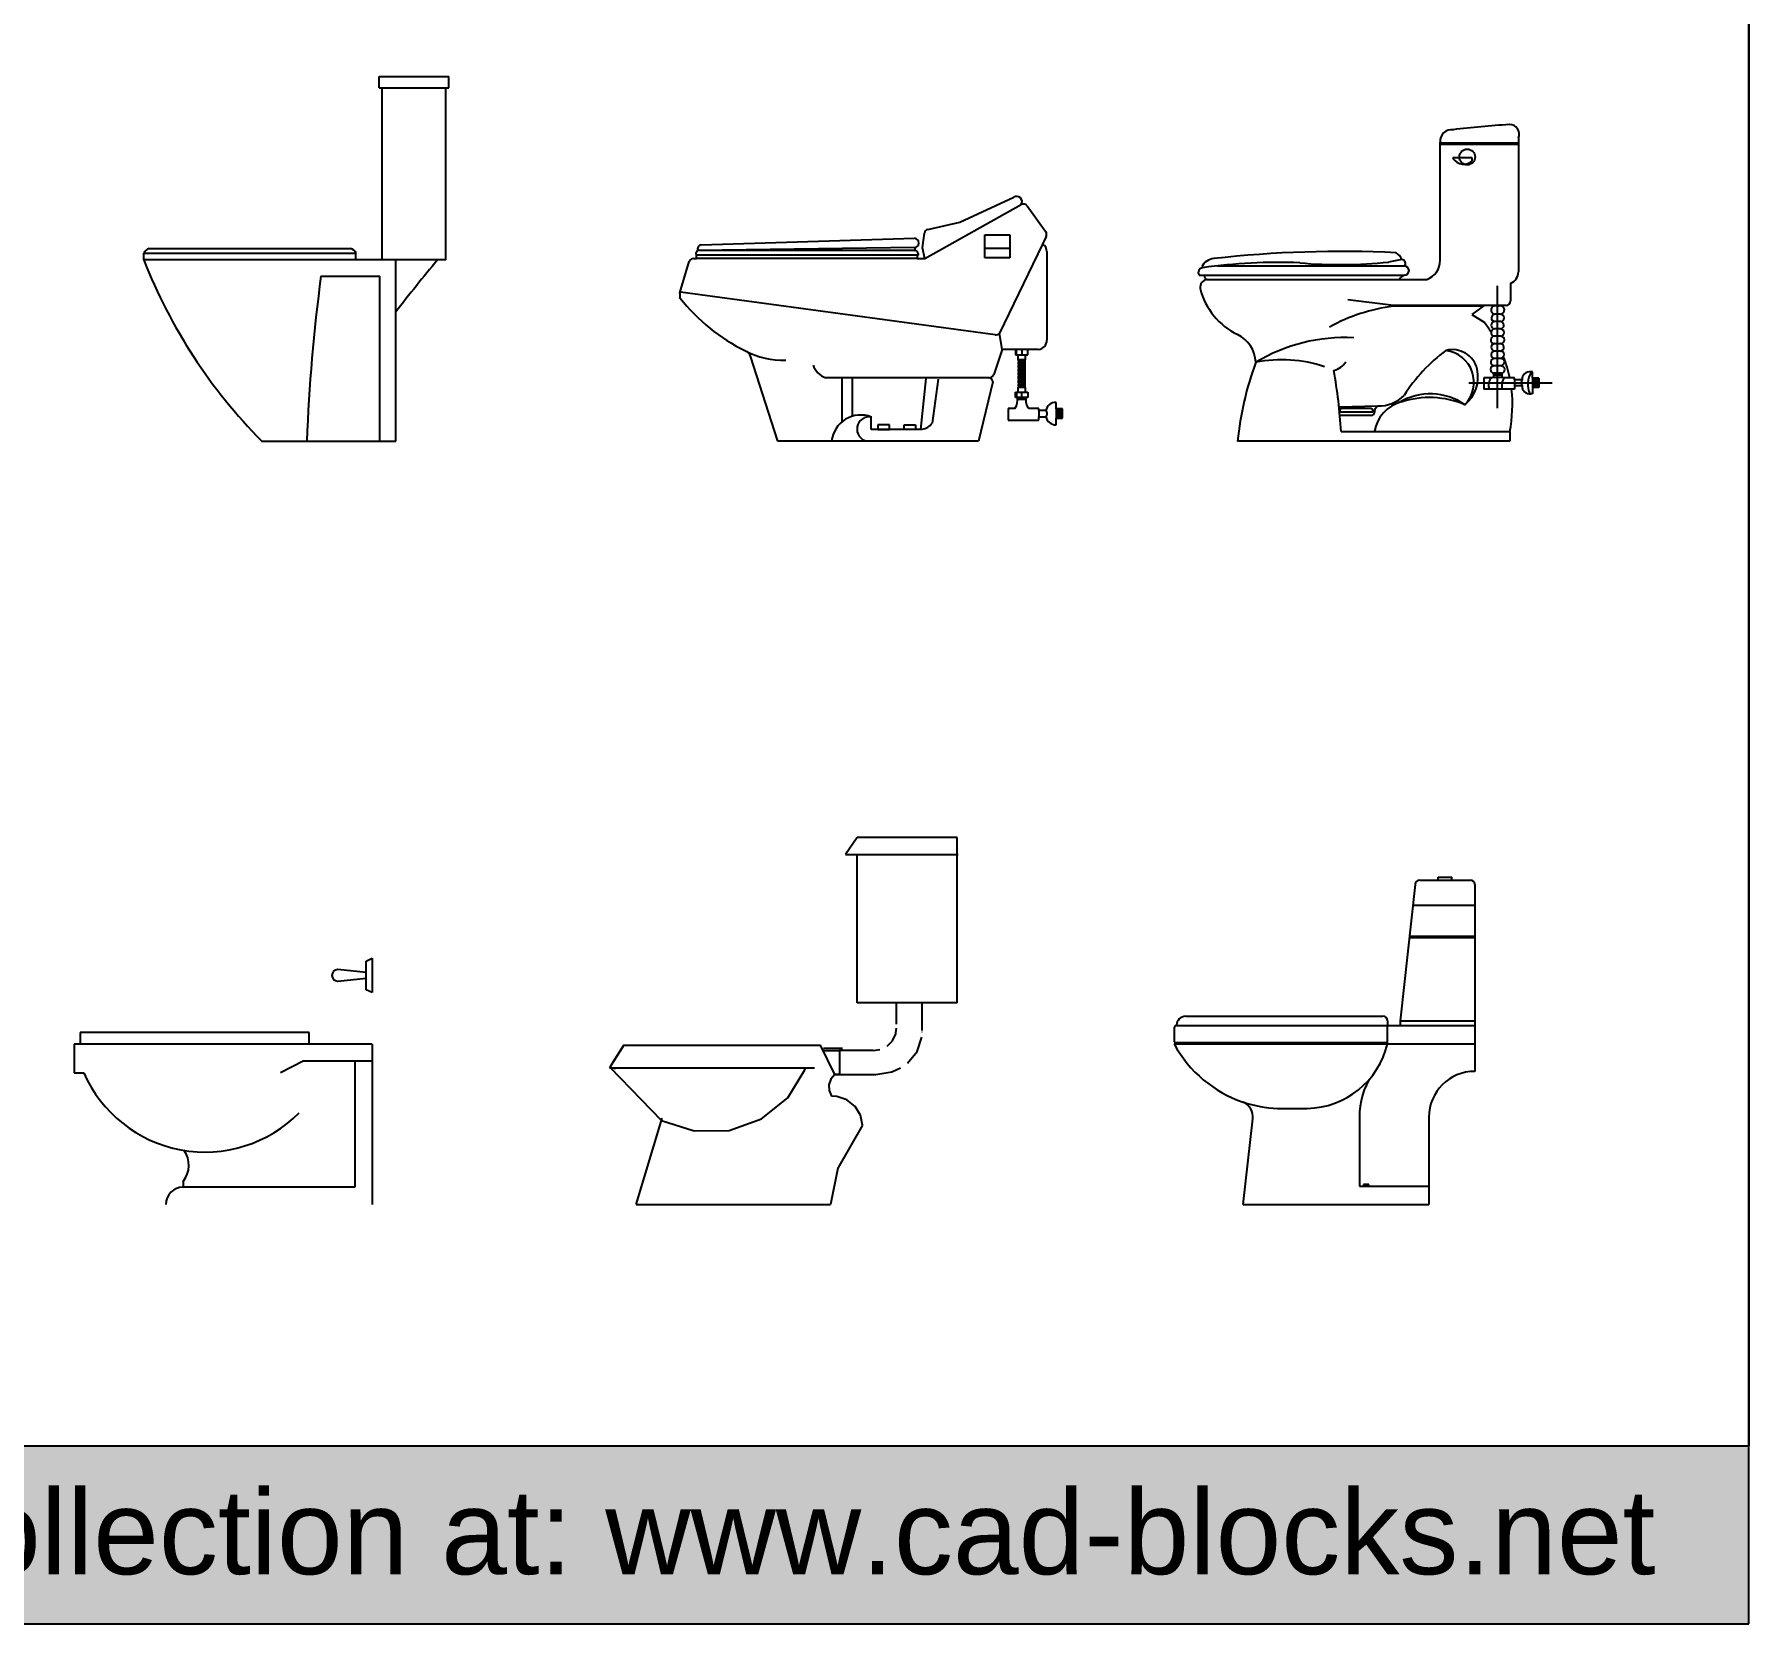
# Model space of a CAD drawing. Header units: millimetres. Extents: x 21526 to 38340, y 1344 to 14848.
# Drawn here: x 34604 to 38340, y 1344 to 4809 of the extents above; entities that cross this region are included whole.
import ezdxf

# ---------------------------------------------------------------- set-up
doc = ezdxf.new("R2010")
doc.units = ezdxf.units.MM
doc.linetypes.add('CENTER', pattern=[50.8, 31.75, -6.35, 6.35, -6.35])
doc.layers.add('www.cad-blocks.net', color=7, linetype='Continuous')
doc.styles.get("Standard").update_dxf_attribs({"font": 'arial.ttf'})

# ---------------------------------------------------------------- blocks, each defined once
blk = doc.blocks.new('A$C30E60ED7')
for p, q in [((0.5129, 0.77), (0.5129, 0.795)), ((0.5129, 0.795), (0.6648, 0.795)), ((0.6648, 0.77), (0.6648, 0.795)), ((0.5129, 0.77), (0.6648, 0.77)), ((0.5199, 0.395), (0.5199, 0.77)), ((0.6582, 0.395), (0.6582, 0.77)), ((0.0119, 0.42), (0.4508, 0.42)), ((0, 0.41), (0.4626, 0.41)), ((0, 0.395), (0, 0.41)), ((0.6582, 0.395), (0, 0.395)), ((0.4626, 0.395), (0.4626, 0.41)), ((0.5492, 0), (0.5492, 0.395)), ((0.3863, 0.36), (0.5142, 0.36)), ((0.5142, 0), (0.5142, 0.36)), ((0.257, 0), (0.5492, 0))]:
    blk.add_line(p, q)
for centre, radius, start, end in [((0.0182, 0.4005), 0.0205, 107.8731, 152.3324), ((0.4445, 0.4005), 0.0205, 27.6676, 72.1269), ((1.0989, 0.829), 1.1815, 201.5489, 224.557), ((3.8551, -2.2733), 4.1781, 140.3096, 142.3014), ((4.0013, -0.1297), 3.648, 172.2856, 177.9626)]:
    blk.add_arc(centre, radius, start, end)
blk = doc.blocks.new('A$C7EBE6C1C')
for p, q in [((0.575, 0.713), (0.605, 0.713)), ((0.575, 0.707), (0.575, 0.713)), ((0.605, 0.707), (0.605, 0.713)), ((0.525, 0.697), (0.4926, 0.4)), ((0.535, 0.707), (0.645, 0.707)), ((0.655, 0.697), (0.655, 0.4)), ((0.5201, 0.652), (0.655, 0.652)), ((0.5125, 0.582), (0.655, 0.582)), ((0.5128, 0.585), (0.655, 0.585)), ((0, 0.385), (0, 0.354)), ((0.005, 0.39), (0.655, 0.39)), ((0.025, 0.41), (0.455, 0.41)), ((0.465, 0.4), (0.465, 0.39)), ((0.465, 0.35), (0.465, 0.39)), ((0.4926, 0.4), (0.4926, 0.39)), ((0.4926, 0.4), (0.655, 0.4)), ((0.655, 0.4), (0.655, 0.39)), ((0.655, 0.39), (0.655, 0.29)), ((0.001, 0.353), (0.465, 0.353)), ((0.0014, 0.35), (0.655, 0.35)), ((0.225, 0.2092), (0.29, 0.2092)), ((0.555, 0.19), (0.555, 0)), ((0.15, 0), (0.1716, 0.1864)), ((0.4042, 0.1774), (0.4042, 0.04)), ((0.4042, 0.04), (0.555, 0.04)), ((0.4127, 0.0436), (0.4127, 0.04)), ((0.4242, 0.0436), (0.4127, 0.0436)), ((0.4127, 0.04), (0.4242, 0.04)), ((0.4242, 0.04), (0.4242, 0.0436)), ((0.15, 0), (0.555, 0))]:
    blk.add_line(p, q)
for centre, radius, start, end in [((0.535, 0.697), 0.01, 90, 180), ((0.645, 0.697), 0.01, 0, 90), ((0.005, 0.385), 0.005, 90, 180), ((0.025, 0.39), 0.02, 90, 180), ((0.455, 0.4), 0.01, 0, 90), ((0.001, 0.354), 0.001, 180, 270), ((0.0014, 0.349), 0.001, 90, 200.7792), ((0.2354, 0.4764), 0.2674, 208.539, 251.3714), ((0.2865, 0.3928), 0.1836, 271.1069, 346.5306), ((0.5767, 0.1896), 0.173, 151.6408, 184.0554), ((0.655, 0.19), 0.1, 90, 180), ((0.1353, 0.1897), 0.0364, 354.8072, 66.2226), ((0.2354, 0.4764), 0.2674, 251.3714, 267.7678)]:
    blk.add_arc(centre, radius, start, end)
blk = doc.blocks.new('A$C51ED5A24')
for p, q in [((0.6099, 0.4774), (0.7276, 0.5321)), ((0.5337, 0.3981), (0.744, 0.5156)), ((0.757, 0.5127), (0.7974, 0.4562)), ((0.5284, 0.4211), (0.5329, 0.4531)), ((0.5405, 0.4614), (0.6099, 0.4774)), ((0.6642, 0.4), (0.6642, 0.45)), ((0.6642, 0.45), (0.7192, 0.45)), ((0.7192, 0.45), (0.7192, 0.4)), ((0.5114, 0.4219), (0.0398, 0.4153)), ((0.5105, 0.4153), (0.0398, 0.4153)), ((0.0464, 0.428), (0.5115, 0.4422)), ((0.5337, 0.3981), (0.5284, 0.4211)), ((0.7192, 0.42), (0.6642, 0.42)), ((0.7903, 0.4294), (0.6966, 0.2354)), ((0.7983, 0.446), (0.7903, 0.4294)), ((0.8, 0.4132), (0.8, 0.2205)), ((0, 0.3233), (0.0198, 0.3916)), ((0.0292, 0.3981), (0.036, 0.3981)), ((0.5172, 0.4057), (0.036, 0.4057)), ((0.036, 0.3981), (0.036, 0.4057)), ((0.5172, 0.3981), (0.036, 0.3981)), ((0.5197, 0.4057), (0.5172, 0.4057)), ((0.5172, 0.4057), (0.5172, 0.3981)), ((0.5172, 0.3981), (0.5337, 0.3981)), ((0.7192, 0.4), (0.6642, 0.4)), ((0.6868, 0.232), (0.0009, 0.325)), ((0.7022, 0.2), (0.6966, 0.2354)), ((0.7022, 0.2), (0.684, 0.1453)), ((0.7809, 0.2), (0.7022, 0.2)), ((0.7586, 0.2), (0.7316, 0.2)), ((0.7316, 0.2), (0.7316, 0.188)), ((0.7316, 0.188), (0.7586, 0.188)), ((0.7335, 0.188), (0.7335, 0.2)), ((0.7371, 0.1775), (0.7371, 0.188)), ((0.7451, 0.2), (0.7451, 0.188)), ((0.7531, 0.1775), (0.7531, 0.188)), ((0.7586, 0.188), (0.7586, 0.2)), ((0.2133, 0), (0.1541, 0.1852)), ((0.7381, 0.1775), (0.7371, 0.1775)), ((0.7521, 0.1775), (0.7381, 0.1775)), ((0.7381, 0.1748), (0.7381, 0.1775)), ((0.7391, 0.1745), (0.7381, 0.1748)), ((0.7381, 0.1708), (0.7381, 0.1738)), ((0.7381, 0.1738), (0.7391, 0.1735)), ((0.7391, 0.1705), (0.7381, 0.1708)), ((0.7381, 0.1668), (0.7381, 0.1698)), ((0.7381, 0.1698), (0.7391, 0.1695)), ((0.7391, 0.1665), (0.7381, 0.1668)), ((0.7381, 0.1628), (0.7381, 0.1658)), ((0.7381, 0.1658), (0.7391, 0.1655)), ((0.7391, 0.1625), (0.7381, 0.1628)), ((0.7381, 0.1588), (0.7381, 0.1618)), ((0.7381, 0.1618), (0.7391, 0.1615)), ((0.7391, 0.1585), (0.7381, 0.1588)), ((0.7381, 0.1548), (0.7381, 0.1578)), ((0.7381, 0.1578), (0.7391, 0.1575)), ((0.7391, 0.1545), (0.7381, 0.1548)), ((0.7381, 0.1508), (0.7381, 0.1538)), ((0.7381, 0.1538), (0.7391, 0.1535)), ((0.7391, 0.1505), (0.7381, 0.1508)), ((0.7381, 0.1468), (0.7381, 0.1498)), ((0.7381, 0.1498), (0.7391, 0.1495)), ((0.7511, 0.172), (0.7391, 0.1745)), ((0.7391, 0.1735), (0.7391, 0.1745)), ((0.7511, 0.171), (0.7391, 0.1735)), ((0.7511, 0.168), (0.7391, 0.1705)), ((0.7391, 0.1695), (0.7391, 0.1705)), ((0.7511, 0.167), (0.7391, 0.1695)), ((0.7511, 0.164), (0.7391, 0.1665)), ((0.7391, 0.1655), (0.7391, 0.1665)), ((0.7511, 0.163), (0.7391, 0.1655)), ((0.7511, 0.16), (0.7391, 0.1625)), ((0.7391, 0.1615), (0.7391, 0.1625)), ((0.7511, 0.159), (0.7391, 0.1615)), ((0.7511, 0.156), (0.7391, 0.1585)), ((0.7391, 0.1575), (0.7391, 0.1585)), ((0.7511, 0.155), (0.7391, 0.1575)), ((0.7511, 0.152), (0.7391, 0.1545)), ((0.7391, 0.1535), (0.7391, 0.1545)), ((0.7511, 0.151), (0.7391, 0.1535)), ((0.7511, 0.148), (0.7391, 0.1505)), ((0.7391, 0.1495), (0.7391, 0.1505)), ((0.7511, 0.147), (0.7391, 0.1495)), ((0.7438, 0.1775), (0.7392, 0.1775)), ((0.7511, 0.175), (0.7392, 0.1775)), ((0.7511, 0.176), (0.7438, 0.1775)), ((0.7511, 0.175), (0.7511, 0.176)), ((0.7511, 0.176), (0.7521, 0.1758)), ((0.7521, 0.1748), (0.7511, 0.175)), ((0.7511, 0.171), (0.7511, 0.172)), ((0.7511, 0.172), (0.7521, 0.1718)), ((0.7521, 0.1708), (0.7511, 0.171)), ((0.7511, 0.167), (0.7511, 0.168)), ((0.7511, 0.168), (0.7521, 0.1678)), ((0.7521, 0.1668), (0.7511, 0.167)), ((0.7511, 0.163), (0.7511, 0.164)), ((0.7511, 0.164), (0.7521, 0.1638)), ((0.7521, 0.1628), (0.7511, 0.163)), ((0.7511, 0.159), (0.7511, 0.16)), ((0.7511, 0.16), (0.7521, 0.1598)), ((0.7521, 0.1588), (0.7511, 0.159)), ((0.7511, 0.155), (0.7511, 0.156)), ((0.7511, 0.156), (0.7521, 0.1558)), ((0.7521, 0.1548), (0.7511, 0.155)), ((0.7511, 0.151), (0.7511, 0.152)), ((0.7511, 0.152), (0.7521, 0.1518)), ((0.7521, 0.1508), (0.7511, 0.151)), ((0.7521, 0.1758), (0.7521, 0.1775)), ((0.7521, 0.1775), (0.7531, 0.1775)), ((0.7521, 0.1718), (0.7521, 0.1748)), ((0.7521, 0.1678), (0.7521, 0.1708)), ((0.7521, 0.1638), (0.7521, 0.1668)), ((0.7521, 0.1598), (0.7521, 0.1628)), ((0.7521, 0.1558), (0.7521, 0.1588)), ((0.7521, 0.1518), (0.7521, 0.1548)), ((0.7521, 0.1478), (0.7521, 0.1508)), ((0.6736, 0.138), (0.3179, 0.138)), ((0.3528, 0.1361), (0.3528, 0.0419)), ((0.3754, 0.1361), (0.3754, 0.0542)), ((0.5356, 0.1364), (0.5246, 0.0257)), ((0.563, 0.1354), (0.5495, 0.0392)), ((0.6822, 0.1291), (0.6509, 0)), ((0.7371, 0.1068), (0.7371, 0.1172)), ((0.7371, 0.1172), (0.7381, 0.1172)), ((0.7391, 0.1465), (0.7381, 0.1468)), ((0.7381, 0.1428), (0.7381, 0.1458)), ((0.7381, 0.1458), (0.7391, 0.1455)), ((0.7391, 0.1425), (0.7381, 0.1428)), ((0.7381, 0.1388), (0.7381, 0.1418)), ((0.7381, 0.1418), (0.7391, 0.1415)), ((0.7391, 0.1385), (0.7381, 0.1388)), ((0.7381, 0.1348), (0.7381, 0.1378)), ((0.7381, 0.1378), (0.7391, 0.1375)), ((0.7391, 0.1345), (0.7381, 0.1348)), ((0.7381, 0.1308), (0.7381, 0.1338)), ((0.7381, 0.1338), (0.7391, 0.1335)), ((0.7391, 0.1305), (0.7381, 0.1308)), ((0.7381, 0.1268), (0.7381, 0.1298)), ((0.7381, 0.1298), (0.7391, 0.1295)), ((0.7391, 0.1265), (0.7381, 0.1268)), ((0.7381, 0.1228), (0.7381, 0.1258)), ((0.7381, 0.1258), (0.7391, 0.1255)), ((0.7391, 0.1225), (0.7381, 0.1228)), ((0.7381, 0.1188), (0.7381, 0.1218)), ((0.7381, 0.1218), (0.7391, 0.1215)), ((0.7391, 0.1185), (0.7381, 0.1188)), ((0.7381, 0.1172), (0.7381, 0.1178)), ((0.7381, 0.1178), (0.7391, 0.1175)), ((0.7521, 0.1172), (0.7381, 0.1172)), ((0.7511, 0.144), (0.7391, 0.1465)), ((0.7391, 0.1455), (0.7391, 0.1465)), ((0.7511, 0.143), (0.7391, 0.1455)), ((0.7511, 0.14), (0.7391, 0.1425)), ((0.7391, 0.1415), (0.7391, 0.1425)), ((0.7511, 0.139), (0.7391, 0.1415)), ((0.7511, 0.136), (0.7391, 0.1385)), ((0.7391, 0.1375), (0.7391, 0.1385)), ((0.7511, 0.135), (0.7391, 0.1375)), ((0.7511, 0.132), (0.7391, 0.1345)), ((0.7391, 0.1335), (0.7391, 0.1345)), ((0.7511, 0.131), (0.7391, 0.1335)), ((0.7511, 0.128), (0.7391, 0.1305)), ((0.7391, 0.1295), (0.7391, 0.1305)), ((0.7511, 0.127), (0.7391, 0.1295)), ((0.7511, 0.124), (0.7391, 0.1265)), ((0.7391, 0.1255), (0.7391, 0.1265)), ((0.7511, 0.123), (0.7391, 0.1255)), ((0.7511, 0.12), (0.7391, 0.1225)), ((0.7391, 0.1215), (0.7391, 0.1225)), ((0.7511, 0.119), (0.7391, 0.1215)), ((0.7452, 0.1172), (0.7391, 0.1185)), ((0.7391, 0.1175), (0.7391, 0.1185)), ((0.7405, 0.1172), (0.7391, 0.1175)), ((0.7511, 0.147), (0.7511, 0.148)), ((0.7511, 0.148), (0.7521, 0.1478)), ((0.7521, 0.1468), (0.7511, 0.147)), ((0.7511, 0.143), (0.7511, 0.144)), ((0.7511, 0.144), (0.7521, 0.1438)), ((0.7521, 0.1428), (0.7511, 0.143)), ((0.7511, 0.139), (0.7511, 0.14)), ((0.7511, 0.14), (0.7521, 0.1398)), ((0.7521, 0.1388), (0.7511, 0.139)), ((0.7511, 0.135), (0.7511, 0.136)), ((0.7511, 0.136), (0.7521, 0.1358)), ((0.7521, 0.1348), (0.7511, 0.135)), ((0.7511, 0.131), (0.7511, 0.132)), ((0.7511, 0.132), (0.7521, 0.1318)), ((0.7521, 0.1308), (0.7511, 0.131)), ((0.7511, 0.127), (0.7511, 0.128)), ((0.7511, 0.128), (0.7521, 0.1278)), ((0.7521, 0.1268), (0.7511, 0.127)), ((0.7511, 0.123), (0.7511, 0.124)), ((0.7511, 0.124), (0.7521, 0.1238)), ((0.7521, 0.1228), (0.7511, 0.123)), ((0.7511, 0.119), (0.7511, 0.12)), ((0.7511, 0.12), (0.7521, 0.1198)), ((0.7521, 0.1188), (0.7511, 0.119)), ((0.7521, 0.1438), (0.7521, 0.1468)), ((0.7521, 0.1398), (0.7521, 0.1428)), ((0.7521, 0.1358), (0.7521, 0.1388)), ((0.7521, 0.1318), (0.7521, 0.1348)), ((0.7521, 0.1278), (0.7521, 0.1308)), ((0.7521, 0.1238), (0.7521, 0.1268)), ((0.7521, 0.1198), (0.7521, 0.1228)), ((0.7521, 0.1172), (0.7521, 0.1188)), ((0.7531, 0.1172), (0.7521, 0.1172)), ((0.7531, 0.1068), (0.7531, 0.1172)), ((0.7316, 0.0948), (0.7316, 0.1068)), ((0.7316, 0.1068), (0.7586, 0.1068)), ((0.7586, 0.0948), (0.7316, 0.0948)), ((0.7335, 0.1068), (0.7335, 0.0948)), ((0.7541, 0.0905), (0.7358, 0.0905)), ((0.7451, 0.0948), (0.7451, 0.1068)), ((0.7586, 0.1068), (0.7586, 0.0948)), ((0.82, 0.0702), (0.82, 0.0843)), ((0.4171, 0.0257), (0.4171, 0.0527)), ((0.7302, 0.0712), (0.7154, 0.0712)), ((0.7154, 0.0712), (0.7154, 0.046)), ((0.7154, 0.046), (0.7819, 0.046)), ((0.7819, 0.0712), (0.7599, 0.0712)), ((0.7819, 0.0667), (0.7819, 0.0712)), ((0.7819, 0.0667), (0.7819, 0.0533)), ((0.7975, 0.0667), (0.7819, 0.0667)), ((0.7819, 0.046), (0.7819, 0.0533)), ((0.7819, 0.0533), (0.7975, 0.0533)), ((0.82, 0.0702), (0.82, 0.0498)), ((0.8341, 0.0702), (0.82, 0.0702)), ((0.82, 0.0357), (0.82, 0.0498)), ((0.82, 0.0498), (0.8341, 0.0498)), ((0.8211, 0.0698), (0.8215, 0.0505)), ((0.8233, 0.07), (0.825, 0.05)), ((0.828, 0.0501), (0.8269, 0.0704)), ((0.8295, 0.0701), (0.8297, 0.0501)), ((0.8315, 0.0702), (0.8317, 0.0501)), ((0.8341, 0.0498), (0.8341, 0.0702)), ((0.6509, 0), (0.2133, 0)), ((0.5279, 0.0257), (0.4171, 0.0257)), ((0.4564, 0.0357), (0.4314, 0.0357)), ((0.4314, 0.0357), (0.4314, 0.0257)), ((0.4314, 0.0257), (0.4564, 0.0257)), ((0.4564, 0.0257), (0.4564, 0.0357)), ((0.4887, 0.0257), (0.4887, 0.0357)), ((0.4887, 0.0357), (0.5137, 0.0357)), ((0.5137, 0.0257), (0.4887, 0.0257)), ((0.5137, 0.0357), (0.5137, 0.0257))]:
    blk.add_line(p, q)
for centre, radius, start, end in [((0.7337, 0.5218), 0.012, 329.2636, 120.7365), ((0.7489, 0.5069), 0.01, 35.5595, 119.1916), ((0.5428, 0.4517), 0.01, 102.9817, 172.046), ((0.7893, 0.4504), 0.01, 334.2197, 35.5595), ((0.0405, 0.4095), 0.00587, 96.6662, 219.82), ((0.0466, 0.4198), 0.00815, 91.2587, 213.8089), ((0.5094, 0.4188), 0.00368, 287.7072, 55.7756), ((0.5117, 0.4072), 0.0082, 349.6137, 98.1604), ((0.5102, 0.432), 0.0103, 276.9176, 82.7999), ((0.7814, 0.4131), 0.0186, 0.4019, 61.3859), ((0.0292, 0.3881), 0.01, 90, 159.8899), ((-0.0759, 0.3177), 0.0761, 355.7534, 4.2466), ((0.3282, 0.5717), 0.4184, 218.3471, 243.7119), ((0.6893, 0.2406), 0.00893, 253.811, 324.7882), ((0.2247, 0.3499), 0.1738, 241.9099, 271.9837), ((0.1352, 0.1776), 0.0204, 21.962, 67.9676), ((0.7795, 0.2205), 0.0205, 274.0447, 0), ((0.3328, 0.1806), 0.0451, 199.0171, 250.7097), ((0.6736, 0.1491), 0.0111, 270, 340.1864), ((0.6734, 0.1292), 0.00884, 359.3315, 88.4908), ((0.707, 0.0888), 0.029, 322.8522, 11.8893), ((0.7808, 0.0883), 0.027, 166.0762, 219.1823), ((0.8189, 0.0625), 0.0218, 87.1498, 168.7279), ((0.3941, -0.0071), 0.064, 68.8853, 173.6726), ((0.4126, 0.0263), 0.0267, 80.1739, 259.9493), ((0.5217, 0.0597), 0.0345, 280.3468, 323.6225), ((0.7912, 0.06), 0.00919, 312.9563, 47.0437), ((0.8189, 0.0575), 0.0218, 191.2721, 272.8502)]:
    blk.add_arc(centre, radius, start, end)
blk = doc.blocks.new('A$C32D32FB9')
for p, q in [((0.527, 0.3946), (0.527, 0.6519)), ((0.6976, 0.6498), (0.527, 0.6498)), ((0.6976, 0.6467), (0.527, 0.6467)), ((0.6976, 0.6608), (0.6976, 0.3692)), ((0.5971, 0.618), (0.5549, 0.618)), ((0.5549, 0.618), (0.5549, 0.6162)), ((0.5971, 0.6113), (0.5971, 0.618)), ((0.4494, 0.3818), (0.0416, 0.3818)), ((0.4438, 0.3963), (0.4147, 0.3906)), ((0.0016, 0.3623), (0.4494, 0.3623)), ((0.0194, 0.3523), (0.4977, 0.3523)), ((0.6807, 0.3438), (0.6807, 0.3059)), ((0.4254, 0.2959), (0.3258, 0.3084)), ((0.6229, 0.2959), (0.4254, 0.2959)), ((0.6205, 0.2942), (0.4254, 0.2942)), ((0.6229, 0.2959), (0.5961, 0.2762)), ((0.5961, 0.2762), (0.6229, 0.2593)), ((0.6707, 0.2959), (0.6229, 0.2959)), ((0.6586, 0.2769), (0.6465, 0.2769)), ((0.6594, 0.2287), (0.645, 0.2287)), ((0.6589, 0.2448), (0.6456, 0.2448)), ((0.6592, 0.2608), (0.6459, 0.2608)), ((0.6583, 0.2608), (0.6462, 0.2608)), ((0.66, 0.2126), (0.6444, 0.2126)), ((0.6589, 0.1966), (0.6456, 0.1966)), ((0.6583, 0.2126), (0.6462, 0.2126)), ((0.66, 0.1644), (0.6444, 0.1644)), ((0.6594, 0.1805), (0.645, 0.1805)), ((0.728, 0.1515), (0.7244, 0.1515)), ((0.728, 0.1374), (0.728, 0.1515)), ((0.6404, 0.1384), (0.6226, 0.1384)), ((0.6226, 0.1384), (0.6226, 0.1132)), ((0.6891, 0.1132), (0.6226, 0.1132)), ((0.6613, 0.1437), (0.643, 0.1437)), ((0.6606, 0.1484), (0.6432, 0.1485)), ((0.6432, 0.1485), (0.6432, 0.1392)), ((0.6613, 0.1392), (0.6432, 0.1392)), ((0.6613, 0.1485), (0.6613, 0.1392)), ((0.6891, 0.1384), (0.6641, 0.1384)), ((0.6891, 0.1339), (0.6891, 0.1384)), ((0.6891, 0.1339), (0.6891, 0.1205)), ((0.7055, 0.1339), (0.6891, 0.1339)), ((0.7055, 0.1205), (0.6891, 0.1205)), ((0.6891, 0.1205), (0.6891, 0.1132)), ((0.728, 0.1374), (0.728, 0.117)), ((0.7421, 0.1374), (0.728, 0.1374)), ((0.7421, 0.117), (0.728, 0.117)), ((0.728, 0.117), (0.728, 0.1029)), ((0.7291, 0.137), (0.7295, 0.1177)), ((0.7312, 0.1372), (0.7329, 0.1172)), ((0.7359, 0.1173), (0.7349, 0.1376)), ((0.7374, 0.1373), (0.7377, 0.1173)), ((0.7395, 0.1374), (0.7397, 0.1173)), ((0.7421, 0.1374), (0.7421, 0.117)), ((0.3066, 0.0746), (0.3909, 0.0768)), ((0.3909, 0.0768), (0.386, 0.0712)), ((0.728, 0.1029), (0.7244, 0.1029)), ((0.3077, 0.066), (0.3077, 0.0639)), ((0.3077, 0.0639), (0.3806, 0.0639)), ((0.3806, 0.0631), (0.3077, 0.0631)), ((0.3767, 0.0559), (0.3084, 0.0559)), ((0.3756, 0.071), (0.3127, 0.071)), ((0.3806, 0.0639), (0.3806, 0.066)), ((0.6787, 0), (0.0857, 0.0001)), ((0.6787, 0), (0.0857, 0.0001)), ((0.3111, 0.0208), (0.6787, 0.0208)), ((0.6787, 0.0208), (0.6787, 0))]:
    blk.add_line(p, q)
at = {"linetype": 'CENTER'}
for p, q in [((0.6519, 0.0721), (0.6519, 0.3388)), ((0.5899, 0.1272), (0.771, 0.1272))]:
    blk.add_line(p, q, dxfattribs=at)
blk.add_circle((0.5861, 0.6196), 0.0172)
for centre, radius, start, end in [((0.5524, 0.6538), 0.0255, 83.6679, 184.4566), ((0.8382, -1.7278), 2.4235, 93.7933, 96.7059), ((0.6783, 0.6693), 0.0211, 336.1624, 91.2604), ((0.5782, 0.6323), 0.0283, 214.5492, 312.0218), ((0.3115, -2.0438), 2.4575, 87.213, 96.4844), ((0.0102, 0.3679), 0.0103, 96.086, 212.9802), ((0.0354, 0.3676), 0.0304, 92.8193, 155.6357), ((0.0112, 0.3811), 0.00357, 195.6905, 235.5679), ((0.1739, -0.7897), 1.1794, 87.7128, 98.03), ((0.3083, 1.3916), 1.0066, 265.0222, 276.0664), ((0.4184, 0.3867), 0.0271, 20.6384, 62.4004), ((0.4422, 0.3873), 0.00908, 322.3387, 79.7673), ((0.4494, 0.372), 0.00975, 270, 90), ((0.4839, 0.3932), 0.0431, 288.6436, 1.8552), ((0.0217, 0.3346), 0.0179, 97.2227, 186.4179), ((0.0213, 0.36), 0.00791, 163.032, 256.1931), ((0.456, 0.3426), 0.0208, 108.6672, 152.219), ((0.6701, 0.3692), 0.0275, 292.5772, 0), ((0.1518, 0.37), 0.1525, 194.2091, 244.3271), ((0.6707, 0.3059), 0.01, 270, 0), ((0.4724, -0.0877), 0.3847, 97.0194, 119.0014), ((0.6473, 0.2861), 0.00922, 60.0622, 265.293), ((0.6469, 0.2688), 0.00806, 92.5333, 263.2982), ((0.6579, 0.2861), 0.00922, 274.707, 130.4163), ((0.6583, 0.2688), 0.00806, 276.7018, 87.4667), ((0.0552, 0.1695), 0.07, 2.0151, 64.1685), ((0.32, -0.152), 0.378, 87.1572, 121.0198), ((0.3912, 0.0793), 0.2934, 32.7451, 37.8522), ((0.6454, 0.2206), 0.00806, 92.5333, 263.2982), ((0.646, 0.2367), 0.00806, 92.5333, 263.2982), ((0.6465, 0.2528), 0.00806, 92.5333, 263.2982), ((0.3912, 0.0793), 0.2934, 30.5841, 30.69), ((0.6579, 0.2528), 0.00806, 276.7018, 87.4667), ((0.6585, 0.2367), 0.00806, 276.7018, 87.4667), ((0.6591, 0.2206), 0.00806, 276.7018, 87.4667), ((0.7605, -0.0996), 0.3704, 126.5962, 147.4019), ((0.5538, 0.1438), 0.0558, 13.8765, 104.6642), ((0.5304, 0.1281), 0.0703, 316.2064, 82.4398), ((0.646, 0.1885), 0.00806, 92.5333, 263.2982), ((0.6465, 0.2046), 0.00806, 92.5333, 263.2982), ((0.6579, 0.2046), 0.00806, 276.7018, 87.4667), ((0.6585, 0.1885), 0.00806, 276.7018, 87.4667), ((0.7843, -0.0699), 0.7022, 159.8498, 174.2781), ((0.1821, -0.1128), 0.2904, 71.2745, 101.3049), ((0.2859, 0.1946), 0.0415, 283.344, 329.1197), ((-0.8776, -0.0506), 1.1908, 3.4384, 9.9055), ((0.5299, 0.1406), 0.0798, 309.9654, 11.9942), ((0.6448, 0.1564), 0.00806, 92.5333, 263.2982), ((0.6454, 0.1725), 0.00806, 92.5333, 263.2982), ((0.6591, 0.1725), 0.00806, 276.7018, 87.4667), ((0.6597, 0.1564), 0.00806, 276.7018, 87.4667), ((0.3912, 0.0793), 0.2934, 11.6364, 20.9341), ((0.7228, 0.1342), 0.0173, 84.6958, 180.9541), ((0.768, 0.1241), 0.05, 146.8421, 205.1815), ((0.6655, 0.1215), 0.0329, 148.9822, 194.7047), ((0.6434, 0.1326), 0.00661, 92.0604, 117.3317), ((0.689, 0.1211), 0.0279, 141.6289, 196.5202), ((0.6611, 0.1326), 0.00661, 62.6683, 87.9396), ((0.3912, 0.0793), 0.2934, 348.5075, 6.6359), ((0.7165, 0.1271), 0.013, 147.9512, 212.0287), ((0.7228, 0.1202), 0.0173, 179.0459, 275.3042), ((0.4618, 0.0093), 0.0787, 104.5808, 171.0575), ((0.3932, 0.1542), 0.0774, 268.3085, 315.5246), ((0.5057, -0.0283), 0.1315, 54.969, 121.2375), ((0.5034, -0.1048), 0.1999, 67.1145, 107.9104), ((0.3127, 0.066), 0.005, 90, 180), ((0.3756, 0.066), 0.005, 0, 90), ((0.3752, 0.0651), 0.00936, 279.0112, 344.6984), ((0.3928, 0.0653), 0.009, 138.793, 197.2362)]:
    blk.add_arc(centre, radius, start, end)
blk = doc.blocks.new('A$C0A04126D')
for p, q in [((0.6365, 0.5304, -0.3429), (0.649, 0.5366, -0.3429)), ((0.6365, 0.468, -0.3429), (0.6365, 0.5304, -0.3429)), ((0.649, 0.5366, -0.3429), (0.649, 0.4618, -0.3429)), ((0.6365, 0.5054, -0.3429), (0.5741, 0.5117, -0.3429)), ((0.5741, 0.4867, -0.3429), (0.6365, 0.493, -0.3429)), ((0.649, 0.4618, -0.3429), (0.6365, 0.468, -0.3429)), ((0.5117, 0.3744, -0.3429), (0.0125, 0.3744, -0.3429)), ((0.0125, 0.3744, -0.3429), (0.0125, 0.3494, -0.3429)), ((0.5117, 0.3494, -0.3429), (0.5117, 0.3744, -0.3429)), ((0.649, 0.3494, -0.3429), (0, 0.3494, -0.3429)), ((0, 0.3494, -0.3429), (0, 0.287, -0.3429)), ((0.649, 0.3494, -0.3429), (0.649, 0, -0.3429)), ((0.4992, 0.312, -0.3429), (0.4493, 0.287, -0.3429)), ((0.649, 0.312, -0.3429), (0.4992, 0.312, -0.3429)), ((0.6115, 0.312, -0.3429), (0.6115, 0.0374, -0.3429)), ((0, 0.287, -0.3429), (0.0206, 0.287, -0.3429)), ((0.2371, 0.0499, -0.3429), (0.2371, 0.0374, -0.3429)), ((0.6115, 0.0374, -0.3429), (0.2371, 0.0374, -0.3429))]:
    blk.add_line(p, q)
for centre, radius, start, end in [((0.5741, 0.4992, -0.3429), 0.0125, 90, 270), ((0.2851, 0.4028, -0.3429), 0.2887, 203.641, 315.2839), ((0.1944, 0.085, -0.3429), 0.0553, 320.6405, 36.5255), ((0.2371, 0, -0.3429), 0.0374, 90, 180)]:
    blk.add_arc(centre, radius, start, end)
blk = doc.blocks.new('A$C7D860519')
for p, q in [((0.5396, 0.8, -0.3429), (0.5143, 0.763, -0.3429)), ((0.7577, 0.8, -0.3429), (0.5396, 0.8, -0.3429)), ((0.7577, 0.4393, -0.3429), (0.7577, 0.8, -0.3429)), ((0.5143, 0.763, -0.3429), (0.76, 0.763, -0.3429)), ((0.5396, 0.4393, -0.3429), (0.5396, 0.763, -0.3429)), ((0.7577, 0.4393, -0.3429), (0.5396, 0.4393, -0.3429)), ((0.6816, 0.4393, -0.3429), (0.6248, 0.4393, -0.3429)), ((0.6248, 0.4393, -0.3429), (0.6248, 0.3931, -0.3429)), ((0.6816, 0.3787, -0.3429), (0.6816, 0.4393, -0.3429)), ((0.6235, 0.3717, -0.3429), (0.6248, 0.3815, -0.3429)), ((0.6248, 0.3844, -0.3429), (0.6248, 0.382, -0.3429)), ((0.6816, 0.3757, -0.3429), (0.6816, 0.3764, -0.3429)), ((0.0307, 0.3468, -0.3429), (0, 0.2977, -0.3429)), ((0.0072, 0.3092, -0.3429), (0.0307, 0.3468, -0.3429)), ((0.0307, 0.3468, -0.3429), (0.0072, 0.3092, -0.3429)), ((0.0307, 0.3468, -0.3429), (0.4594, 0.3468, -0.3429)), ((0.4907, 0.2832, -0.3429), (0.4594, 0.3468, -0.3429)), ((0.466, 0.3404, -0.3429), (0.5079, 0.3404, -0.3429)), ((0.5741, 0.3353, -0.3429), (0.5887, 0.3373, -0.3429)), ((0.6048, 0.3448, -0.3429), (0.6167, 0.3568, -0.3429)), ((0.6167, 0.3568, -0.3429), (0.6235, 0.3717, -0.3429)), ((0.6703, 0.3336, -0.3429), (0.6807, 0.3643, -0.3429)), ((0.4672, 0.3353, -0.3429), (0.5012, 0.3353, -0.3429)), ((0.5741, 0.3353, -0.3429), (0.5012, 0.3353, -0.3429)), ((0.5012, 0.3353, -0.3429), (0.5012, 0.2829, -0.3429)), ((0.649, 0.3078, -0.3429), (0.6703, 0.3336, -0.3429)), ((0, 0.2977, -0.3429), (0.0019, 0.2977, -0.3429)), ((0.1128, 0.1828, -0.3429), (0.0019, 0.2977, -0.3429)), ((0.0019, 0.2977, -0.3429), (0.4463, 0.2977, -0.3429)), ((0.0118, 0.2946, -0.3429), (0.0118, 0.2977, -0.3429)), ((0.3886, 0.232, -0.3429), (0.4254, 0.2932, -0.3429)), ((0.4254, 0.2932, -0.3429), (0.427, 0.2977, -0.3429)), ((0.4821, 0.2731, -0.3429), (0.4778, 0.2608, -0.3429)), ((0.4907, 0.2832, -0.3429), (0.4821, 0.2731, -0.3429)), ((0.5012, 0.2832, -0.3429), (0.4913, 0.2832, -0.3429)), ((0.4913, 0.2832, -0.3429), (0.5083, 0.2832, -0.3429)), ((0.5012, 0.2829, -0.3429), (0.5801, 0.2829, -0.3429)), ((0.5801, 0.2829, -0.3429), (0.6148, 0.2886, -0.3429)), ((0.6148, 0.2886, -0.3429), (0.6341, 0.2973, -0.3429)), ((0.3313, 0.1862, -0.3429), (0.3886, 0.232, -0.3429)), ((0.4778, 0.2608, -0.3429), (0.4782, 0.2479, -0.3429)), ((0.4782, 0.2479, -0.3429), (0.4833, 0.2362, -0.3429)), ((0.4951, 0.2352, -0.3429), (0.4833, 0.2362, -0.3429)), ((0.5173, 0.2276, -0.3429), (0.4951, 0.2352, -0.3429)), ((0.5354, 0.2135, -0.3429), (0.5173, 0.2276, -0.3429)), ((0.0579, 0, -0.3429), (0.1143, 0.1878, -0.3429)), ((0.5471, 0.1945, -0.3429), (0.5354, 0.2135, -0.3429)), ((0.551, 0.173, -0.3429), (0.5471, 0.1945, -0.3429)), ((0.1128, 0.1828, -0.3429), (0.1846, 0.16, -0.3429)), ((0.1846, 0.16, -0.3429), (0.2604, 0.1612, -0.3429)), ((0.2604, 0.1612, -0.3429), (0.3313, 0.1862, -0.3429)), ((0.551, 0.173, -0.3429), (0.4973, 0.0789, -0.3429)), ((0.4973, 0.0789, -0.3429), (0.4818, 0, -0.3429)), ((0.0579, 0, -0.3429), (0.4818, 0, -0.3429))]:
    blk.add_line(p, q)

msp = doc.modelspace()

# ---------------------------------------------------------------- hatches: boundary and pattern name
at = {"layer": 'www.cad-blocks.net', "true_color": 0x546d8e}
h = msp.add_hatch(color=155, dxfattribs=at)
h.set_gradient(color1=(68, 68, 68), color2=(84, 109, 142), tint=1)
h.paths.add_polyline_path([(23762.9, 1731.2), (23762.9, 1343.5), (38340.3, 1343.5), (38340.3, 1731.2)])

# ---------------------------------------------------------------- linework, layer by layer
at = {"layer": 'www.cad-blocks.net', "color": 155, "true_color": 0x546d8e}
for p, q in [((38340.3, 1343.5), (38340.3, 14848.1)), ((38340.3, 14219.3), (38340.3, 1731.2)), ((23762.9, 1731.2), (38340.3, 1731.2)), ((23762.9, 1731.2), (38340.3, 1731.2)), ((23762.9, 1731.2), (38340.3, 1731.2)), ((23762.9, 1731.2), (38340.3, 1731.2)), ((23762.9, 1343.5), (38340.3, 1343.5))]:
    msp.add_line(p, q, dxfattribs=at)

# ---------------------------------------------------------------- block references
at = {"color": 7, "xscale": 1000, "yscale": 1000, "zscale": 1000}
for name, p in [('A$C30E60ED7', (34842.1, 3921.7)), ('A$C32D32FB9', (37140.7, 3921.6)), ('A$C51ED5A24', (36010.8, 3921.7)), ('A$C7D860519', (35857.5, 2257.8, 342.9)), ('A$C7EBE6C1C', (37088.1, 2257.8)), ('A$C0A04126D', (34690.7, 2257.8, 342.9))]:
    msp.add_blockref(name, p, dxfattribs=at)

# ---------------------------------------------------------------- texts
at = {"layer": 'www.cad-blocks.net', "insert": (31512.7, 1635.7), "char_height": 184.275, "attachment_point": 1}
msp.add_mtext_dynamic_manual_height_columns('{\\C255;\\c16777215;download more free cad collection at: www.cad-blocks.net}', width=45138.163, gutter_width=12.5, heights=[0], dxfattribs=at)

doc.saveas('drawing.dxf')
